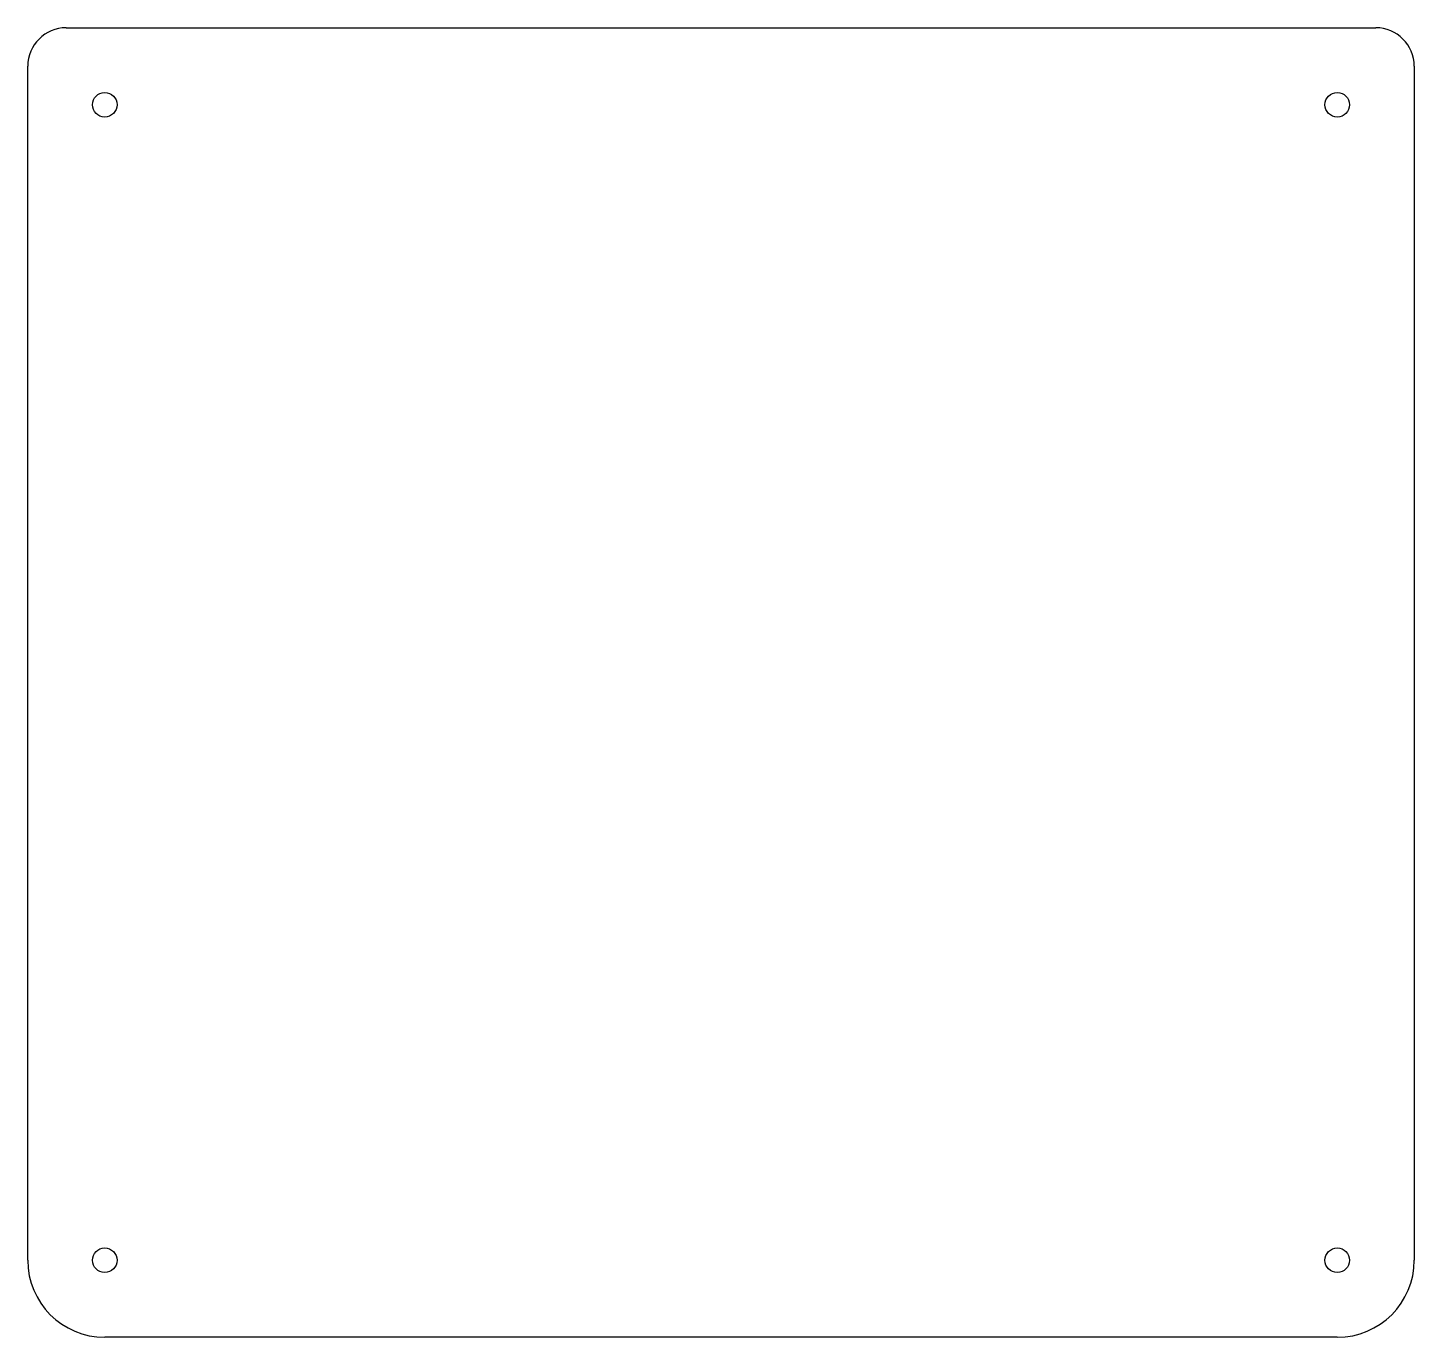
# Model space of a CAD drawing. Header units: millimetres. Extents: x -90 to 90, y -75 to 95.
import ezdxf

# ---------------------------------------------------------------- set-up
doc = ezdxf.new("R2010")
doc.units = ezdxf.units.MM

msp = doc.modelspace()

# ---------------------------------------------------------------- linework, layer by layer
at = {"color": 7, "linetype": 'Continuous', "lineweight": 25}
for p, q in [((-85, 95), (85, 95)), ((-90, -65), (-90, 90)), ((90, 90), (90, -65)), ((80, -75), (-80, -75))]:
    msp.add_line(p, q, dxfattribs=at)
for centre in [(-80, 85), (80, 85), (-80, -65), (80, -65)]:
    msp.add_circle(centre, 1.6, dxfattribs=at)
for centre, radius, start, end in [((-85, 90), 5, 90, 180), ((85, 90), 5, 0, 90), ((-80, -65), 10, 180, 270), ((80, -65), 10, 270, 0)]:
    msp.add_arc(centre, radius, start, end, dxfattribs=at)

doc.saveas('drawing.dxf')
